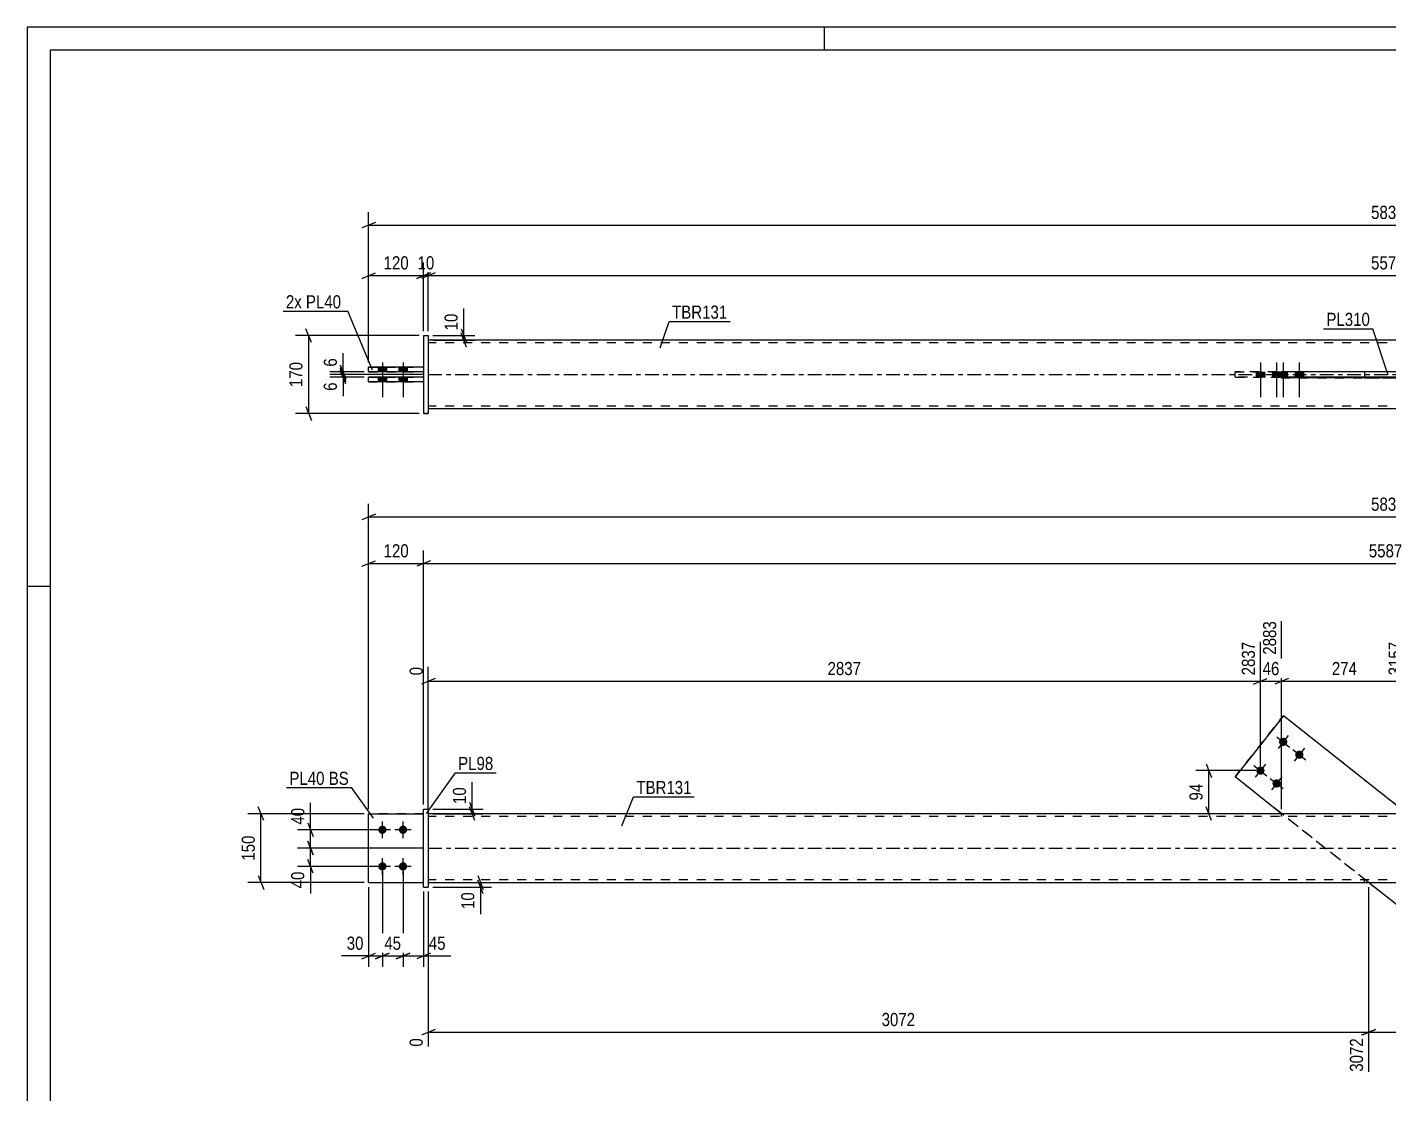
# Model space of a CAD drawing. Header units: millimetres. Extents: x 0 to 594, y 0 to 420.
# Drawn here: x 0 to 297.2, y 187.3 to 420 of the extents above; entities that cross this region are included whole.
import ezdxf

# ---------------------------------------------------------------- set-up
doc = ezdxf.new("R2010")
doc.units = ezdxf.units.MM
doc.linetypes.add('DXK_LINE_DOT2', pattern=[3.9198, 1.9599, -1.9599])
doc.linetypes.add('DXK_LINE_DOT3', pattern=[5.9187, 2.979, -0.9799, 0.9799, -0.9799])
doc.styles.add('Arial Narrow', font='ARIALN.TTF', dxfattribs={"height": 0.2})

# ---------------------------------------------------------------- blocks, each defined once
blk = doc.blocks.new('Unknown-580871738-1129')
at = {"color": 5, "linetype": 'Continuous'}
for p, q in [((594, 420), (0, 420)), ((0, 420), (0, 0)), ((174, 415), (174, 420)), ((589, 415), (5, 415)), ((5, 415), (5, 5)), ((5, 298), (0, 298))]:
    blk.add_line(p, q, dxfattribs=at)
blk = doc.blocks.new('Bolt-580871738-1681 - 1671')
at = {"linetype": 'Continuous'}
for points in [[(77.52, 245.82), (77.71, 245.8), (77.89, 245.74), (78.05, 245.65), (78.19, 245.52), (78.3, 245.37), (78.38, 245.2), (78.42, 245.01), (78.42, 244.82), (78.38, 244.64), (78.3, 244.47), (78.19, 244.32), (78.05, 244.19), (77.89, 244.1), (77.71, 244.04), (77.52, 244.02), (77.33, 244.04), (77.16, 244.1), (76.99, 244.19), (76.85, 244.32), (76.74, 244.47), (76.67, 244.64), (76.63, 244.82), (76.63, 245.01), (76.67, 245.2), (76.74, 245.37), (76.85, 245.52), (76.99, 245.65), (77.16, 245.74), (77.33, 245.8)], [(82.02, 245.82), (82.21, 245.8), (82.39, 245.74), (82.55, 245.65), (82.69, 245.52), (82.8, 245.37), (82.88, 245.2), (82.92, 245.01), (82.92, 244.82), (82.88, 244.64), (82.8, 244.47), (82.69, 244.32), (82.55, 244.19), (82.39, 244.1), (82.21, 244.04), (82.02, 244.02), (81.83, 244.04), (81.66, 244.1), (81.49, 244.19), (81.35, 244.32), (81.24, 244.47), (81.17, 244.64), (81.13, 244.82), (81.13, 245.01), (81.17, 245.2), (81.24, 245.37), (81.35, 245.52), (81.49, 245.65), (81.66, 245.74), (81.83, 245.8)], [(77.52, 237.82), (77.71, 237.8), (77.89, 237.74), (78.05, 237.65), (78.19, 237.52), (78.3, 237.37), (78.38, 237.2), (78.42, 237.01), (78.42, 236.82), (78.38, 236.64), (78.3, 236.47), (78.19, 236.32), (78.05, 236.19), (77.89, 236.1), (77.71, 236.04), (77.52, 236.02), (77.33, 236.04), (77.16, 236.1), (76.99, 236.19), (76.85, 236.32), (76.74, 236.47), (76.67, 236.64), (76.63, 236.82), (76.63, 237.01), (76.67, 237.2), (76.74, 237.37), (76.85, 237.52), (76.99, 237.65), (77.16, 237.74), (77.33, 237.8)], [(82.02, 237.82), (82.21, 237.8), (82.39, 237.74), (82.55, 237.65), (82.69, 237.52), (82.8, 237.37), (82.88, 237.2), (82.92, 237.01), (82.92, 236.82), (82.88, 236.64), (82.8, 236.47), (82.69, 236.32), (82.55, 236.19), (82.39, 236.1), (82.21, 236.04), (82.02, 236.02), (81.83, 236.04), (81.66, 236.1), (81.49, 236.19), (81.35, 236.32), (81.24, 236.47), (81.17, 236.64), (81.13, 236.82), (81.13, 237.01), (81.17, 237.2), (81.24, 237.37), (81.35, 237.52), (81.49, 237.65), (81.66, 237.74), (81.83, 237.8)]]:
    blk.add_hatch(color=1, dxfattribs=at).paths.add_polyline_path(points)
at = {"color": 1, "linetype": 'Continuous'}
for p, q in [((77.52, 243.12), (77.52, 246.72)), ((82.02, 243.12), (82.02, 246.72)), ((79.32, 244.92), (75.72, 244.92)), ((83.82, 244.92), (80.22, 244.92)), ((77.52, 235.12), (77.52, 238.72)), ((82.02, 235.12), (82.02, 238.72)), ((79.32, 236.92), (75.72, 236.92)), ((83.82, 236.92), (80.22, 236.92))]:
    blk.add_line(p, q, dxfattribs=at)
blk = doc.blocks.new('Part-580871738-1687 - 1671')
at = {"color": 2, "linetype": 'Continuous'}
for p, q in [((274.17, 269.79), (263.62, 256.46)), ((274.17, 269.79), (274.17, 269.79)), ((301.19, 248.42), (274.17, 269.79)), ((273.79, 248.42), (263.62, 256.46)), ((263.62, 256.46), (263.62, 256.46)), ((319.78, 212.04), (292.75, 233.42)), ((330.32, 225.38), (320.16, 233.42)), ((319.78, 212.04), (330.32, 225.38)), ((330.32, 225.38), (330.32, 225.38)), ((319.78, 212.04), (319.78, 212.04))]:
    blk.add_line(p, q, dxfattribs=at)
at = {"color": 7, "linetype": 'DXK_LINE_DOT2'}
for p, q in [((263.62, 256.46), (274.17, 269.79)), ((330.32, 225.38), (274.17, 269.79)), ((319.78, 212.04), (263.62, 256.46)), ((292.75, 233.42), (273.79, 248.42)), ((320.16, 233.42), (301.19, 248.42)), ((330.32, 225.38), (319.78, 212.04))]:
    blk.add_line(p, q, dxfattribs=at)
blk = doc.blocks.new('Bolt-580871738-1680 - 1671')
at = {"linetype": 'Continuous'}
for points in [[(274.12, 264.99), (274.31, 264.97), (274.49, 264.91), (274.65, 264.82), (274.79, 264.69), (274.9, 264.54), (274.98, 264.37), (275.02, 264.18), (275.02, 264), (274.98, 263.81), (274.9, 263.64), (274.79, 263.49), (274.65, 263.36), (274.49, 263.27), (274.31, 263.21), (274.12, 263.19), (273.93, 263.21), (273.75, 263.27), (273.59, 263.36), (273.45, 263.49), (273.34, 263.64), (273.26, 263.81), (273.23, 264), (273.23, 264.18), (273.26, 264.37), (273.34, 264.54), (273.45, 264.69), (273.59, 264.82), (273.75, 264.91), (273.93, 264.97)], [(277.65, 262.2), (277.84, 262.18), (278.02, 262.12), (278.18, 262.03), (278.32, 261.9), (278.43, 261.75), (278.51, 261.58), (278.55, 261.39), (278.55, 261.2), (278.51, 261.02), (278.43, 260.85), (278.32, 260.7), (278.18, 260.57), (278.02, 260.48), (277.84, 260.42), (277.65, 260.4), (277.46, 260.42), (277.28, 260.48), (277.12, 260.57), (276.98, 260.7), (276.87, 260.85), (276.79, 261.02), (276.76, 261.2), (276.76, 261.39), (276.79, 261.58), (276.87, 261.75), (276.98, 261.9), (277.12, 262.03), (277.28, 262.12), (277.46, 262.18)], [(269.16, 258.72), (269.35, 258.7), (269.52, 258.64), (269.69, 258.54), (269.83, 258.42), (269.94, 258.27), (270.01, 258.09), (270.05, 257.91), (270.05, 257.72), (270.01, 257.54), (269.94, 257.37), (269.83, 257.21), (269.69, 257.09), (269.52, 256.99), (269.35, 256.93), (269.16, 256.92), (268.97, 256.93), (268.79, 256.99), (268.63, 257.09), (268.49, 257.21), (268.38, 257.37), (268.3, 257.54), (268.26, 257.72), (268.26, 257.91), (268.3, 258.09), (268.38, 258.27), (268.49, 258.42), (268.63, 258.54), (268.79, 258.64), (268.97, 258.7)], [(272.69, 255.92), (272.87, 255.9), (273.05, 255.85), (273.22, 255.75), (273.36, 255.63), (273.47, 255.47), (273.54, 255.3), (273.58, 255.12), (273.58, 254.93), (273.54, 254.75), (273.47, 254.57), (273.36, 254.42), (273.22, 254.3), (273.05, 254.2), (272.87, 254.14), (272.69, 254.12), (272.5, 254.14), (272.32, 254.2), (272.16, 254.3), (272.02, 254.42), (271.91, 254.57), (271.83, 254.75), (271.79, 254.93), (271.79, 255.12), (271.83, 255.3), (271.91, 255.47), (272.02, 255.63), (272.16, 255.75), (272.32, 255.85), (272.5, 255.9)]]:
    blk.add_hatch(color=1, dxfattribs=at).paths.add_polyline_path(points)
at = {"color": 1, "linetype": 'Continuous'}
for p, q in [((272.71, 265.21), (275.53, 262.97)), ((275.24, 265.5), (273, 262.68)), ((276.24, 262.42), (279.06, 260.18)), ((278.77, 262.71), (276.53, 259.89)), ((267.75, 258.93), (270.57, 256.7)), ((270.27, 259.23), (268.04, 256.4)), ((271.28, 256.14), (274.1, 253.91)), ((273.8, 256.44), (271.57, 253.61))]:
    blk.add_line(p, q, dxfattribs=at)
blk = doc.blocks.new('Part-580871738-1692 - 1671')
at = {"color": 2, "linetype": 'Continuous'}
for p, q in [((86.52, 249.42), (87.52, 249.42)), ((86.52, 232.42), (86.52, 249.42)), ((87.52, 249.42), (87.52, 249.42)), ((87.52, 249.42), (87.52, 232.42)), ((86.52, 232.42), (87.52, 232.42))]:
    blk.add_line(p, q, dxfattribs=at)
at = {"color": 7, "linetype": 'DXK_LINE_DOT2'}
for p, q in [((86.52, 249.42), (87.52, 249.42)), ((86.52, 232.42), (87.52, 232.42))]:
    blk.add_line(p, q, dxfattribs=at)
blk = doc.blocks.new('Part-580871738-1697 - 1671')
at = {"color": 7, "linetype": 'DXK_LINE_DOT2'}
for p, q in [((74.52, 233.42), (74.52, 248.42)), ((74.52, 248.42), (86.52, 248.42)), ((86.52, 248.42), (74.52, 248.42)), ((86.52, 233.42), (86.52, 248.42)), ((74.52, 233.42), (74.52, 233.42)), ((74.52, 233.42), (86.52, 233.42)), ((74.52, 233.42), (86.52, 233.42)), ((86.52, 233.42), (86.52, 233.42))]:
    blk.add_line(p, q, dxfattribs=at)
blk = doc.blocks.new('Part-580871738-1702 - 1671')
at = {"color": 2, "linetype": 'Continuous'}
for p, q in [((74.52, 233.42), (74.52, 248.42)), ((74.52, 248.42), (86.52, 248.42)), ((74.52, 233.42), (74.52, 233.42)), ((74.52, 233.42), (86.52, 233.42))]:
    blk.add_line(p, q, dxfattribs=at)
at = {"color": 7, "linetype": 'DXK_LINE_DOT2'}
for p, q in [((86.52, 248.42), (74.52, 248.42)), ((86.52, 233.42), (86.52, 248.42)), ((74.52, 233.42), (86.52, 233.42)), ((86.52, 233.42), (86.52, 233.42))]:
    blk.add_line(p, q, dxfattribs=at)
blk = doc.blocks.new('Part-580871738-1718 - 1671')
at = {"color": 2, "linetype": 'Continuous'}
for p, q in [((175.52, 248.42), (87.52, 248.42)), ((418.32, 248.42), (175.62, 248.42)), ((87.52, 233.42), (175.52, 233.42)), ((175.62, 233.42), (418.32, 233.42))]:
    blk.add_line(p, q, dxfattribs=at)
at = {"color": 7, "linetype": 'DXK_LINE_DOT2'}
for p, q in [((87.52, 248.42), (87.52, 233.42)), ((175.52, 247.82), (87.52, 247.82)), ((418.32, 247.82), (175.62, 247.82)), ((273.69, 248.42), (273.69, 247.82)), ((175.52, 234.02), (87.52, 234.02)), ((418.32, 234.02), (175.62, 234.02)), ((291.89, 233.42), (291.89, 234.02))]:
    blk.add_line(p, q, dxfattribs=at)
at = {"color": 7, "linetype": 'DXK_LINE_DOT3'}
for p, q in [((87.52, 240.92), (175.52, 240.92)), ((175.62, 240.92), (418.32, 240.92))]:
    blk.add_line(p, q, dxfattribs=at)
blk = doc.blocks.new('Part-580871738-1455 - 1366')
at = {"color": 2, "linetype": 'Continuous'}
for p, q in [((175.52, 351.73), (87.52, 351.73)), ((418.32, 351.73), (175.62, 351.73)), ((273.69, 344.93), (302.05, 344.93)), ((273.69, 344.93), (273.69, 344.83)), ((291.89, 344.93), (291.89, 344.83)), ((273.69, 343.63), (273.69, 343.53)), ((273.69, 343.53), (273.69, 343.53)), ((302.05, 343.53), (273.69, 343.53)), ((291.89, 343.53), (291.89, 343.63)), ((175.52, 336.73), (87.52, 336.73)), ((418.32, 336.73), (175.62, 336.73))]:
    blk.add_line(p, q, dxfattribs=at)
at = {"color": 7, "linetype": 'DXK_LINE_DOT2'}
for p, q in [((87.52, 351.73), (87.52, 336.73)), ((175.52, 351.13), (87.52, 351.13)), ((418.32, 351.13), (175.62, 351.13)), ((273.69, 344.93), (302.05, 344.93)), ((273.69, 343.53), (273.69, 344.83)), ((291.89, 344.93), (291.89, 344.93)), ((291.89, 344.93), (291.89, 344.93)), ((291.89, 344.93), (320.26, 344.93)), ((291.89, 344.93), (320.26, 344.93)), ((291.89, 344.83), (291.89, 343.53)), ((273.69, 343.53), (302.05, 343.53)), ((320.26, 343.53), (291.89, 343.53)), ((291.89, 343.53), (291.89, 343.53)), ((291.89, 343.53), (320.26, 343.53)), ((175.52, 337.33), (87.52, 337.33)), ((418.32, 337.33), (175.62, 337.33))]:
    blk.add_line(p, q, dxfattribs=at)
at = {"color": 7, "linetype": 'DXK_LINE_DOT3'}
for p, q in [((87.52, 344.23), (175.52, 344.23)), ((175.62, 344.23), (418.32, 344.23))]:
    blk.add_line(p, q, dxfattribs=at)
blk = doc.blocks.new('Part-580871738-1417 - 1366')
at = {"color": 2, "linetype": 'Continuous'}
for p, q in [((74.52, 342.63), (74.52, 343.63)), ((86.52, 343.63), (74.52, 343.63)), ((74.52, 342.63), (74.52, 342.63)), ((86.52, 342.63), (74.52, 342.63))]:
    blk.add_line(p, q, dxfattribs=at)
at = {"color": 7, "linetype": 'DXK_LINE_DOT2'}
for p, q in [((74.52, 343.63), (86.52, 343.63)), ((74.52, 342.63), (86.52, 342.63)), ((86.52, 343.63), (86.52, 342.63))]:
    blk.add_line(p, q, dxfattribs=at)
blk = doc.blocks.new('Bolt-580871738-1370 - 1366')
at = {"linetype": 'Continuous'}
for points in [[(76.62, 344.83), (78.42, 344.83), (78.42, 345.83), (76.62, 345.83)], [(76.62, 344.83), (78.42, 344.83), (78.42, 345.83), (76.62, 345.83)], [(81.12, 344.83), (82.92, 344.83), (82.92, 345.83), (81.12, 345.83)], [(81.12, 344.83), (82.92, 344.83), (82.92, 345.83), (81.12, 345.83)], [(76.62, 342.63), (78.42, 342.63), (78.42, 343.63), (76.62, 343.63)], [(76.62, 342.63), (78.42, 342.63), (78.42, 343.63), (76.62, 343.63)], [(81.12, 342.63), (82.92, 342.63), (82.92, 343.63), (81.12, 343.63)], [(81.12, 342.63), (82.92, 342.63), (82.92, 343.63), (81.12, 343.63)]]:
    blk.add_hatch(color=1, dxfattribs=at).paths.add_polyline_path(points)
at = {"color": 1, "linetype": 'Continuous'}
for p, q in [((76.62, 345.83), (76.62, 344.83)), ((76.62, 345.83), (76.62, 344.83)), ((77.52, 346.83), (77.52, 339.33)), ((77.52, 346.83), (77.52, 339.33)), ((78.42, 345.83), (78.42, 344.83)), ((78.42, 345.83), (78.42, 344.83)), ((81.12, 345.83), (81.12, 344.83)), ((81.12, 345.83), (81.12, 344.83)), ((82.02, 346.83), (82.02, 339.33)), ((82.02, 346.83), (82.02, 339.33)), ((82.92, 345.83), (82.92, 344.83)), ((82.92, 345.83), (82.92, 344.83)), ((76.62, 343.63), (76.62, 342.63)), ((76.62, 343.63), (76.62, 342.63)), ((78.42, 343.63), (78.42, 342.63)), ((78.42, 343.63), (78.42, 342.63)), ((81.12, 343.63), (81.12, 342.63)), ((81.12, 343.63), (81.12, 342.63)), ((82.92, 343.63), (82.92, 342.63)), ((82.92, 343.63), (82.92, 342.63))]:
    blk.add_line(p, q, dxfattribs=at)
blk = doc.blocks.new('Part-580871738-1412 - 1366')
at = {"color": 2, "linetype": 'Continuous'}
for p, q in [((74.52, 344.83), (74.52, 345.83)), ((86.52, 345.83), (74.52, 345.83)), ((74.52, 344.83), (74.52, 344.83)), ((86.52, 344.83), (74.52, 344.83))]:
    blk.add_line(p, q, dxfattribs=at)
at = {"color": 7, "linetype": 'DXK_LINE_DOT2'}
for p, q in [((74.52, 345.83), (74.52, 345.83)), ((74.52, 345.83), (86.52, 345.83)), ((74.52, 344.83), (86.52, 344.83)), ((86.52, 345.83), (86.52, 344.83))]:
    blk.add_line(p, q, dxfattribs=at)
blk = doc.blocks.new('Part-580871738-1396 - 1366')
at = {"color": 2, "linetype": 'Continuous'}
for p, q in [((263.62, 343.63), (263.62, 344.83)), ((274.17, 343.63), (274.17, 344.83)), ((302.05, 344.83), (274.17, 344.83)), ((302.05, 343.63), (274.17, 343.63))]:
    blk.add_line(p, q, dxfattribs=at)
at = {"color": 7, "linetype": 'DXK_LINE_DOT2'}
for p, q in [((319.78, 344.83), (263.62, 344.83)), ((263.62, 344.83), (274.17, 344.83)), ((330.32, 344.83), (302.05, 344.83)), ((319.78, 343.63), (319.78, 344.83)), ((330.32, 344.83), (319.78, 344.83)), ((330.32, 343.63), (330.32, 344.83)), ((263.62, 343.63), (319.78, 343.63)), ((274.17, 343.63), (263.62, 343.63)), ((330.32, 343.63), (302.05, 343.63)), ((319.78, 343.63), (330.32, 343.63))]:
    blk.add_line(p, q, dxfattribs=at)
blk = doc.blocks.new('Part-580871738-1397 - 1366')
at = {"color": 2, "linetype": 'Continuous'}
for p, q in [((86.52, 352.73), (87.52, 352.73)), ((86.52, 352.73), (86.52, 335.73)), ((87.52, 352.73), (87.52, 352.73)), ((87.52, 352.73), (87.52, 335.73)), ((87.52, 335.73), (86.52, 335.73)), ((86.52, 335.73), (86.52, 335.73))]:
    blk.add_line(p, q, dxfattribs=at)
at = {"color": 7, "linetype": 'DXK_LINE_DOT2'}
for p, q in [((86.52, 352.73), (87.52, 352.73)), ((87.52, 352.73), (87.52, 352.73)), ((86.52, 335.73), (87.52, 335.73))]:
    blk.add_line(p, q, dxfattribs=at)
blk = doc.blocks.new('Bolt-580871738-1435 - 1366')
at = {"linetype": 'Continuous'}
for points in [[(270.06, 344.83), (268.26, 344.83), (268.26, 343.63), (270.06, 343.63)], [(273.59, 344.83), (271.79, 344.83), (271.79, 343.63), (273.59, 343.63)], [(275.02, 344.83), (273.22, 344.83), (273.22, 343.63), (275.02, 343.63)], [(278.55, 344.83), (276.75, 344.83), (276.75, 343.63), (278.55, 343.63)]]:
    blk.add_hatch(color=1, dxfattribs=at).paths.add_polyline_path(points)
at = {"color": 1, "linetype": 'Continuous'}
for p, q in [((268.26, 344.83), (268.26, 343.63)), ((269.16, 346.83), (269.16, 339.33)), ((270.06, 344.83), (270.06, 343.63)), ((271.79, 344.83), (271.79, 343.63)), ((272.69, 346.83), (272.69, 339.33)), ((273.22, 344.83), (273.22, 343.63)), ((273.59, 344.83), (273.59, 343.63)), ((274.12, 346.83), (274.12, 339.33)), ((275.02, 344.83), (275.02, 343.63)), ((276.75, 344.83), (276.75, 343.63)), ((277.65, 346.83), (277.65, 339.33)), ((278.55, 344.83), (278.55, 343.63))]:
    blk.add_line(p, q, dxfattribs=at)
blk = doc.blocks.new('StraightDimension-580871738-1914 - 1671')
at = {"color": 7, "linetype": 'Continuous'}
for p, q in [((76.52, 244.92), (58.97, 244.92)), ((61.22, 246.42), (62.42, 243.42)), ((61.82, 240.92), (61.82, 244.92)), ((86.52, 240.92), (58.97, 240.92)), ((62.42, 239.42), (61.22, 242.42))]:
    blk.add_line(p, q, dxfattribs=at)
at = {"color": 0}
blk.add_wipeout([(61.07, 250.3), (56.87, 250.3), (56.87, 245.44), (61.07, 245.44)], dxfattribs=at)
at = {"color": 7, "linetype": 'Continuous'}
blk.add_line((61.82, 244.92), (61.82, 250.82), dxfattribs=at)
blk.add_line((61.82, 244.92), (61.82, 250.82), dxfattribs=at)
at = {"color": 3, "style": 'Arial Narrow'}
blk.add_text('40', height=2.863, rotation=90.0002, dxfattribs=at).set_placement((60.47, 246.04))
blk = doc.blocks.new('StraightDimension-580871738-1856 - 1671')
at = {"color": 7, "linetype": 'Continuous'}
for p, q in [((292.75, 232.42), (292.75, 192.13)), ((316.29, 219.54), (316.29, 192.13)), ((294.25, 201.34), (291.25, 200.14)), ((292.75, 200.74), (316.29, 200.74)), ((314.79, 200.14), (317.79, 201.34))]:
    blk.add_line(p, q, dxfattribs=at)
at = {"color": 0}
blk.add_wipeout([(307.86, 201.49), (307.86, 205.69), (301.18, 205.69), (301.18, 201.49)], dxfattribs=at)
at = {"color": 0, "linetype": 'Continuous'}
blk.add_wipeout([(315.69, 200.04), (311.49, 200.04), (311.49, 191.53), (315.69, 191.53)], dxfattribs=at)
at = {"color": 3, "style": 'Arial Narrow'}
blk.add_text('235', height=2.863, dxfattribs=at).set_placement((301.78, 202.09))
at = {"color": 3, "linetype": 'Continuous', "style": 'Arial Narrow'}
blk.add_text('3308', height=2.863, rotation=90.0002, dxfattribs=at).set_placement((315.09, 192.13))
blk = doc.blocks.new('StraightDimension-580871738-2023 - 1671')
at = {"color": 7, "linetype": 'Continuous'}
for p, q in [((257.29, 259.32), (258.49, 256.32)), ((268.16, 257.82), (255.04, 257.82)), ((257.89, 248.44), (257.89, 257.82)), ((258.49, 246.94), (257.29, 249.94)), ((177.5, 248.44), (260.29, 248.44))]:
    blk.add_line(p, q, dxfattribs=at)
at = {"color": 0}
blk.add_wipeout([(257.14, 255.55), (252.94, 255.55), (252.94, 250.7), (257.14, 250.7)], dxfattribs=at)
at = {"color": 3, "style": 'Arial Narrow'}
blk.add_text('94', height=2.863, rotation=90.0002, dxfattribs=at).set_placement((256.54, 251.3))
blk = doc.blocks.new('StraightDimension-580871738-1883 - 1671')
at = {"color": 7, "linetype": 'Continuous'}
for p, q in [((98.33, 234.92), (99.53, 231.92)), ((88.52, 233.42), (101.33, 233.42)), ((88.52, 232.42), (101.33, 232.42)), ((99.53, 230.92), (98.33, 233.92)), ((98.93, 232.42), (98.93, 233.42))]:
    blk.add_line(p, q, dxfattribs=at)
at = {"color": 0}
blk.add_wipeout([(98.18, 231.89), (93.98, 231.89), (93.98, 227.04), (98.18, 227.04)], dxfattribs=at)
at = {"color": 7, "linetype": 'Continuous'}
blk.add_line((98.93, 232.42), (98.93, 226.51), dxfattribs=at)
blk.add_line((98.93, 232.42), (98.93, 226.51), dxfattribs=at)
at = {"color": 3, "style": 'Arial Narrow'}
blk.add_text('10', height=2.863, rotation=90.0002, dxfattribs=at).set_placement((97.58, 227.64))
blk = doc.blocks.new('StraightDimension-580871738-1756 - 1671')
at = {"color": 7, "linetype": 'Continuous'}
for p, q in [((273.79, 249.42), (273.79, 290.42)), ((301.19, 249.42), (301.19, 285.92)), ((275.29, 277.91), (272.29, 276.71)), ((273.79, 277.31), (301.19, 277.31)), ((299.69, 276.71), (302.69, 277.91))]:
    blk.add_line(p, q, dxfattribs=at)
at = {"color": 0, "linetype": 'Continuous'}
blk.add_wipeout([(300.59, 286.52), (296.39, 286.52), (296.39, 278.01), (300.59, 278.01)], dxfattribs=at)
at = {"color": 0}
blk.add_wipeout([(290.83, 278.06), (290.83, 282.26), (284.15, 282.26), (284.15, 278.06)], dxfattribs=at)
at = {"color": 3, "linetype": 'Continuous', "style": 'Arial Narrow'}
blk.add_text('3157', height=2.863, rotation=90.0002, dxfattribs=at).set_placement((299.99, 278.61))
at = {"color": 3, "style": 'Arial Narrow'}
blk.add_text('274', height=2.863, dxfattribs=at).set_placement((284.75, 278.66))
blk = doc.blocks.new('StraightDimension-580871738-1901 - 1671')
at = {"color": 7, "linetype": 'Continuous'}
for p, q in [((86.52, 240.92), (58.97, 240.92)), ((61.22, 242.42), (62.42, 239.42)), ((61.82, 236.92), (61.82, 240.92)), ((62.42, 235.42), (61.22, 238.42)), ((76.52, 236.92), (58.97, 236.92))]:
    blk.add_line(p, q, dxfattribs=at)
at = {"color": 0}
blk.add_wipeout([(61.07, 236.39), (56.87, 236.39), (56.87, 231.54), (61.07, 231.54)], dxfattribs=at)
at = {"color": 7, "linetype": 'Continuous'}
blk.add_line((61.82, 236.92), (61.82, 231.01), dxfattribs=at)
blk.add_line((61.82, 236.92), (61.82, 231.01), dxfattribs=at)
at = {"color": 3, "style": 'Arial Narrow'}
blk.add_text('40', height=2.863, rotation=90.0002, dxfattribs=at).set_placement((60.47, 232.14))
blk = doc.blocks.new('StraightDimension-580871738-1778 - 1671')
at = {"color": 7, "linetype": 'Continuous'}
for p, q in [((273.79, 249.42), (273.79, 290.42)), ((269.16, 258.82), (269.16, 285.92)), ((267.66, 276.71), (270.66, 277.91)), ((269.16, 277.31), (273.79, 277.31)), ((275.29, 277.91), (272.29, 276.71))]:
    blk.add_line(p, q, dxfattribs=at)
at = {"color": 0}
blk.add_wipeout([(273.9, 278.06), (273.9, 282.26), (269.04, 282.26), (269.04, 278.06)], dxfattribs=at)
at = {"color": 0, "linetype": 'Continuous'}
blk.add_wipeout([(273.19, 291.02), (268.99, 291.02), (268.99, 282.51), (273.19, 282.51)], dxfattribs=at)
at = {"color": 3, "linetype": 'Continuous', "style": 'Arial Narrow'}
blk.add_text('2883', height=2.863, rotation=90.0002, dxfattribs=at).set_placement((272.59, 283.11))
at = {"color": 3, "style": 'Arial Narrow'}
blk.add_text('46', height=2.863, dxfattribs=at).set_placement((269.64, 278.66))
blk = doc.blocks.new('StraightDimension-580871738-2045 - 1671')
at = {"color": 7, "linetype": 'Continuous'}
for p, q in [((88.02, 303.6), (85.02, 302.4)), ((86.52, 250.42), (86.52, 305.85)), ((86.52, 303), (506.42, 303))]:
    blk.add_line(p, q, dxfattribs=at)
at = {"color": 0}
blk.add_wipeout([(300.73, 303.75), (300.73, 307.95), (292.22, 307.95), (292.22, 303.75)], dxfattribs=at)
at = {"color": 3, "style": 'Arial Narrow'}
blk.add_text('5587', height=2.863, dxfattribs=at).set_placement((292.82, 304.35))
blk = doc.blocks.new('StraightDimension-580871738-1822 - 1671')
at = {"color": 7, "linetype": 'Continuous'}
for p, q in [((82.02, 235.92), (82.02, 214.99)), ((86.52, 231.42), (86.52, 214.99)), ((80.52, 216.79), (83.52, 217.99)), ((82.02, 217.39), (86.52, 217.39)), ((88.02, 217.99), (85.02, 216.79))]:
    blk.add_line(p, q, dxfattribs=at)
at = {"color": 0}
blk.add_wipeout([(91.9, 218.14), (91.9, 222.34), (87.05, 222.34), (87.05, 218.14)], dxfattribs=at)
at = {"color": 7, "linetype": 'Continuous'}
blk.add_line((86.52, 217.39), (92.43, 217.39), dxfattribs=at)
blk.add_line((86.52, 217.39), (92.43, 217.39), dxfattribs=at)
at = {"color": 3, "style": 'Arial Narrow'}
blk.add_text('45', height=2.863, dxfattribs=at).set_placement((87.65, 218.74))
blk = doc.blocks.new('StraightDimension-580871738-1728 - 1671')
at = {"color": 7, "linetype": 'Continuous'}
for p, q in [((74.52, 249.42), (74.52, 316.02)), ((76.02, 313.77), (73.02, 312.57)), ((74.52, 313.17), (519.42, 313.17))]:
    blk.add_line(p, q, dxfattribs=at)
at = {"color": 0}
blk.add_wipeout([(301.23, 313.92), (301.23, 318.12), (292.72, 318.12), (292.72, 313.92)], dxfattribs=at)
at = {"color": 3, "style": 'Arial Narrow'}
blk.add_text('5837', height=2.863, dxfattribs=at).set_placement((293.32, 314.52))
blk = doc.blocks.new('StraightDimension-580871738-1794 - 1671')
at = {"color": 7, "linetype": 'Continuous'}
for p, q in [((269.16, 258.82), (269.16, 285.92)), ((87.52, 249.42), (87.52, 280.44)), ((89.02, 277.91), (86.02, 276.71)), ((87.52, 277.31), (269.16, 277.31)), ((267.66, 276.71), (270.66, 277.91))]:
    blk.add_line(p, q, dxfattribs=at)
at = {"color": 0, "linetype": 'Continuous'}
for points in [[(268.56, 286.52), (264.36, 286.52), (264.36, 278.01), (268.56, 278.01)], [(86.92, 281.04), (82.72, 281.04), (82.72, 278.01), (86.92, 278.01)]]:
    blk.add_wipeout(points, dxfattribs=at)
at = {"color": 0}
blk.add_wipeout([(182.6, 278.06), (182.6, 282.26), (174.08, 282.26), (174.08, 278.06)], dxfattribs=at)
at = {"color": 3, "linetype": 'Continuous', "style": 'Arial Narrow'}
for s, height, p in [('2837', 2.863, (267.96, 278.61)), ('0', 2.86, (86.32, 278.61))]:
    blk.add_text(s, height=height, rotation=90.0002, dxfattribs=at).set_placement(p)
at = {"color": 3, "style": 'Arial Narrow'}
blk.add_text('2837', height=2.863, dxfattribs=at).set_placement((174.68, 278.66))
blk = doc.blocks.new('StraightDimension-580871738-1805 - 1671')
at = {"color": 7, "linetype": 'Continuous'}
for p, q in [((77.52, 235.92), (77.52, 214.99)), ((74.52, 232.42), (74.52, 214.99)), ((73.02, 216.79), (76.02, 217.99)), ((74.52, 217.39), (77.52, 217.39)), ((79.02, 217.99), (76.02, 216.79))]:
    blk.add_line(p, q, dxfattribs=at)
at = {"color": 0}
blk.add_wipeout([(74, 218.14), (74, 222.34), (69.14, 222.34), (69.14, 218.14)], dxfattribs=at)
at = {"color": 7, "linetype": 'Continuous'}
blk.add_line((74.52, 217.39), (68.62, 217.39), dxfattribs=at)
blk.add_line((74.52, 217.39), (68.62, 217.39), dxfattribs=at)
at = {"color": 3, "style": 'Arial Narrow'}
blk.add_text('30', height=2.863, dxfattribs=at).set_placement((69.74, 218.74))
blk = doc.blocks.new('StraightDimension-580871738-1815 - 1671')
at = {"color": 7, "linetype": 'Continuous'}
for p, q in [((77.52, 235.92), (77.52, 214.99)), ((82.02, 235.92), (82.02, 214.99)), ((76.02, 216.79), (79.02, 217.99)), ((77.52, 217.39), (82.02, 217.39)), ((83.52, 217.99), (80.52, 216.79))]:
    blk.add_line(p, q, dxfattribs=at)
at = {"color": 0}
blk.add_wipeout([(82.2, 218.14), (82.2, 222.34), (77.34, 222.34), (77.34, 218.14)], dxfattribs=at)
at = {"color": 3, "style": 'Arial Narrow'}
blk.add_text('45', height=2.863, dxfattribs=at).set_placement((77.94, 218.74))
blk = doc.blocks.new('StraightDimension-580871738-1870 - 1671')
at = {"color": 7, "linetype": 'Continuous'}
for p, q in [((292.75, 232.42), (292.75, 192.13)), ((87.52, 231.42), (87.52, 197.61)), ((89.02, 201.34), (86.02, 200.14)), ((87.52, 200.74), (292.75, 200.74)), ((291.25, 200.14), (294.25, 201.34))]:
    blk.add_line(p, q, dxfattribs=at)
at = {"color": 0}
blk.add_wipeout([(194.39, 201.49), (194.39, 205.69), (185.88, 205.69), (185.88, 201.49)], dxfattribs=at)
at = {"color": 0, "linetype": 'Continuous'}
for points in [[(86.92, 200.04), (82.72, 200.04), (82.72, 197.01), (86.92, 197.01)], [(292.15, 200.04), (287.95, 200.04), (287.95, 191.53), (292.15, 191.53)]]:
    blk.add_wipeout(points, dxfattribs=at)
at = {"color": 3, "style": 'Arial Narrow'}
blk.add_text('3072', height=2.863, dxfattribs=at).set_placement((186.48, 202.09))
at = {"color": 3, "linetype": 'Continuous', "style": 'Arial Narrow'}
for s, height, p in [('0', 2.86, (86.32, 197.61)), ('3072', 2.863, (291.55, 192.13))]:
    blk.add_text(s, height=height, rotation=90.0002, dxfattribs=at).set_placement(p)
blk = doc.blocks.new('StraightDimension-580871738-1892 - 1671')
at = {"color": 7, "linetype": 'Continuous'}
for p, q in [((96.52, 250.92), (97.72, 247.92)), ((97.72, 246.92), (96.52, 249.92)), ((88.52, 249.42), (99.52, 249.42)), ((88.52, 248.42), (99.52, 248.42)), ((97.12, 248.42), (97.12, 249.42))]:
    blk.add_line(p, q, dxfattribs=at)
at = {"color": 0}
blk.add_wipeout([(96.37, 254.8), (92.17, 254.8), (92.17, 249.94), (96.37, 249.94)], dxfattribs=at)
at = {"color": 7, "linetype": 'Continuous'}
blk.add_line((97.12, 249.42), (97.12, 255.32), dxfattribs=at)
blk.add_line((97.12, 249.42), (97.12, 255.32), dxfattribs=at)
at = {"color": 3, "style": 'Arial Narrow'}
blk.add_text('10', height=2.863, rotation=90.0002, dxfattribs=at).set_placement((95.77, 250.54))
blk = doc.blocks.new('StraightDimension-580871738-2035 - 1671')
at = {"color": 7, "linetype": 'Continuous'}
for p, q in [((73.02, 302.4), (76.02, 303.6)), ((74.52, 249.42), (74.52, 305.85)), ((88.02, 303.6), (85.02, 302.4)), ((86.52, 250.42), (86.52, 305.85)), ((74.52, 303), (86.52, 303))]:
    blk.add_line(p, q, dxfattribs=at)
at = {"color": 0}
blk.add_wipeout([(83.86, 303.75), (83.86, 307.95), (77.18, 307.95), (77.18, 303.75)], dxfattribs=at)
at = {"color": 3, "style": 'Arial Narrow'}
blk.add_text('120', height=2.863, dxfattribs=at).set_placement((77.78, 304.35))
blk = doc.blocks.new('StraightDimension-580871738-1971 - 1671')
at = {"color": 7, "linetype": 'Continuous'}
for p, q in [((51.62, 246.92), (50.42, 249.92)), ((73.52, 248.42), (48.17, 248.42)), ((51.02, 233.42), (51.02, 248.42)), ((50.42, 234.92), (51.62, 231.92)), ((73.52, 233.42), (48.17, 233.42))]:
    blk.add_line(p, q, dxfattribs=at)
at = {"color": 0}
blk.add_wipeout([(50.27, 244.26), (46.07, 244.26), (46.07, 237.58), (50.27, 237.58)], dxfattribs=at)
at = {"color": 3, "style": 'Arial Narrow'}
blk.add_text('150', height=2.863, rotation=90.0002, dxfattribs=at).set_placement((49.67, 238.18))
blk = doc.blocks.new('StraightDimension-580871738-1574 - 1366')
at = {"color": 7, "linetype": 'Continuous'}
for p, q in [((87.52, 353.73), (87.52, 368.67)), ((89.02, 366.42), (86.02, 365.22)), ((87.52, 365.82), (506.42, 365.82))]:
    blk.add_line(p, q, dxfattribs=at)
at = {"color": 0}
blk.add_wipeout([(301.23, 366.57), (301.23, 370.77), (292.72, 370.77), (292.72, 366.57)], dxfattribs=at)
at = {"color": 3, "style": 'Arial Narrow'}
blk.add_text('5577', height=2.863, dxfattribs=at).set_placement((293.32, 367.17))
blk = doc.blocks.new('StraightDimension-580871738-1523 - 1366')
at = {"color": 7, "linetype": 'Continuous'}
for p, q in [((62.03, 351.23), (60.83, 354.23)), ((85.52, 352.73), (58.58, 352.73)), ((61.43, 335.73), (61.43, 352.73)), ((60.83, 337.23), (62.03, 334.23)), ((85.52, 335.73), (58.58, 335.73))]:
    blk.add_line(p, q, dxfattribs=at)
at = {"color": 0}
blk.add_wipeout([(60.68, 347.57), (56.48, 347.57), (56.48, 340.89), (60.68, 340.89)], dxfattribs=at)
at = {"color": 3, "style": 'Arial Narrow'}
blk.add_text('170', height=2.863, rotation=90.0002, dxfattribs=at).set_placement((60.08, 341.49))
blk = doc.blocks.new('StraightDimension-580871738-1487 - 1366')
at = {"color": 7, "linetype": 'Continuous'}
for p, q in [((73.52, 344.83), (66.08, 344.83)), ((68.33, 346.33), (69.53, 343.33)), ((69.53, 342.73), (68.33, 345.73)), ((68.93, 344.23), (68.93, 344.83)), ((86.52, 344.23), (66.08, 344.23))]:
    blk.add_line(p, q, dxfattribs=at)
at = {"color": 0}
blk.add_wipeout([(68.18, 348.38), (63.98, 348.38), (63.98, 345.36), (68.18, 345.36)], dxfattribs=at)
at = {"color": 7, "linetype": 'Continuous'}
blk.add_line((68.93, 344.83), (68.93, 348.91), dxfattribs=at)
blk.add_line((68.93, 344.83), (68.93, 348.91), dxfattribs=at)
at = {"color": 3, "style": 'Arial Narrow'}
blk.add_text('6', height=2.86, rotation=90.0002, dxfattribs=at).set_placement((67.58, 345.96))
blk = doc.blocks.new('StraightDimension-580871738-1469 - 1366')
at = {"color": 7, "linetype": 'Continuous'}
for p, q in [((94.7, 354.23), (95.9, 351.23)), ((88.52, 352.73), (97.7, 352.73)), ((88.52, 351.73), (97.7, 351.73)), ((95.9, 350.23), (94.7, 353.23)), ((95.3, 351.73), (95.3, 352.73))]:
    blk.add_line(p, q, dxfattribs=at)
at = {"color": 0}
blk.add_wipeout([(94.55, 358.11), (90.35, 358.11), (90.35, 353.26), (94.55, 353.26)], dxfattribs=at)
at = {"color": 7, "linetype": 'Continuous'}
blk.add_line((95.3, 352.73), (95.3, 358.64), dxfattribs=at)
blk.add_line((95.3, 352.73), (95.3, 358.64), dxfattribs=at)
at = {"color": 3, "style": 'Arial Narrow'}
blk.add_text('10', height=2.863, rotation=90.0002, dxfattribs=at).set_placement((93.95, 353.86))
blk = doc.blocks.new('StraightDimension-580871738-1506 - 1366')
at = {"color": 7, "linetype": 'Continuous'}
for p, q in [((68.33, 345.73), (69.53, 342.73)), ((69.53, 342.13), (68.33, 345.13)), ((86.52, 344.23), (66.08, 344.23)), ((73.52, 343.63), (66.08, 343.63)), ((68.93, 343.63), (68.93, 344.23))]:
    blk.add_line(p, q, dxfattribs=at)
at = {"color": 0}
blk.add_wipeout([(68.18, 343.11), (63.98, 343.11), (63.98, 340.08), (68.18, 340.08)], dxfattribs=at)
at = {"color": 7, "linetype": 'Continuous'}
blk.add_line((68.93, 343.63), (68.93, 339.55), dxfattribs=at)
blk.add_line((68.93, 343.63), (68.93, 339.55), dxfattribs=at)
at = {"color": 3, "style": 'Arial Narrow'}
blk.add_text('6', height=2.86, rotation=90.0002, dxfattribs=at).set_placement((67.58, 340.68))
blk = doc.blocks.new('StraightDimension-580871738-1543 - 1366')
at = {"color": 7, "linetype": 'Continuous'}
for p, q in [((76.02, 377.43), (73.02, 376.23)), ((74.52, 346.83), (74.52, 379.68)), ((74.52, 376.83), (519.42, 376.83))]:
    blk.add_line(p, q, dxfattribs=at)
at = {"color": 0}
blk.add_wipeout([(301.23, 377.58), (301.23, 381.78), (292.72, 381.78), (292.72, 377.58)], dxfattribs=at)
at = {"color": 3, "style": 'Arial Narrow'}
blk.add_text('5837', height=2.863, dxfattribs=at).set_placement((293.32, 378.18))
blk = doc.blocks.new('StraightDimension-580871738-1554 - 1366')
at = {"color": 7, "linetype": 'Continuous'}
for p, q in [((86.52, 353.73), (86.52, 368.67)), ((87.52, 353.73), (87.52, 368.67)), ((85.02, 365.22), (88.02, 366.42)), ((89.02, 366.42), (86.02, 365.22)), ((86.52, 365.82), (87.52, 365.82))]:
    blk.add_line(p, q, dxfattribs=at)
at = {"color": 0}
blk.add_wipeout([(89.45, 366.57), (89.45, 370.77), (84.59, 370.77), (84.59, 366.57)], dxfattribs=at)
at = {"color": 3, "style": 'Arial Narrow'}
blk.add_text('10', height=2.863, dxfattribs=at).set_placement((85.19, 367.17))
blk = doc.blocks.new('StraightDimension-580871738-1564 - 1366')
at = {"color": 7, "linetype": 'Continuous'}
for p, q in [((74.52, 346.83), (74.52, 368.67)), ((86.52, 353.73), (86.52, 368.67)), ((73.02, 365.22), (76.02, 366.42)), ((74.52, 365.82), (86.52, 365.82)), ((88.02, 366.42), (85.02, 365.22))]:
    blk.add_line(p, q, dxfattribs=at)
at = {"color": 0}
blk.add_wipeout([(83.86, 366.57), (83.86, 370.77), (77.18, 370.77), (77.18, 366.57)], dxfattribs=at)
at = {"color": 3, "style": 'Arial Narrow'}
blk.add_text('120', height=2.863, dxfattribs=at).set_placement((77.78, 367.17))
blk = doc.blocks.new('Mark-580871738-1688 - 1671')
at = {"color": 0}
blk.add_wipeout([(101.72, 257.96), (101.72, 260.96), (94.05, 260.96), (94.05, 257.96)], dxfattribs=at)
blk.add_wipeout([(101.72, 257.96), (101.72, 260.96), (94.05, 260.96), (94.05, 257.96)], dxfattribs=at)
at = {"color": 30, "linetype": 'Continuous'}
for p, q in [((87.16, 248.5), (93.45, 257.36)), ((93.45, 257.36), (102.32, 257.36))]:
    blk.add_line(p, q, dxfattribs=at)
at = {"color": 3, "style": 'Arial Narrow'}
blk.add_text('PL98', height=2.863, dxfattribs=at).set_placement((94.05, 257.96))
blk = doc.blocks.new('Mark-580871738-1714 - 1671')
at = {"color": 0}
blk.add_wipeout([(145, 252.71), (145, 255.71), (132.95, 255.71), (132.95, 252.71)], dxfattribs=at)
blk.add_wipeout([(145, 252.71), (145, 255.71), (132.95, 255.71), (132.95, 252.71)], dxfattribs=at)
at = {"color": 30, "linetype": 'Continuous'}
for p, q in [((129.75, 245.76), (132.35, 252.11)), ((132.35, 252.11), (145.6, 252.11))]:
    blk.add_line(p, q, dxfattribs=at)
at = {"color": 3, "style": 'Arial Narrow'}
blk.add_text('TBR131', height=2.863, dxfattribs=at).set_placement((132.95, 252.71))
blk = doc.blocks.new('MarkSet-580871738-2087 - 1671')
at = {"color": 0}
blk.add_wipeout([(64.9, 254.71), (64.9, 257.71), (57.22, 257.71), (57.22, 254.71)], dxfattribs=at)
blk.add_wipeout([(64.9, 254.71), (64.9, 257.71), (57.22, 257.71), (57.22, 254.71)], dxfattribs=at)
blk.add_wipeout([(70.18, 254.71), (70.18, 257.71), (65.8, 257.71), (65.8, 254.71)], dxfattribs=at)
blk.add_wipeout([(70.18, 254.71), (70.18, 257.71), (65.8, 257.71), (65.8, 254.71)], dxfattribs=at)
at = {"color": 30, "linetype": 'Continuous'}
for p in [(56.62, 254.11), (75.56, 247.48)]:
    blk.add_line(p, (70.78, 254.11), dxfattribs=at)
at = {"color": 3, "style": 'Arial Narrow'}
for s, p in [('PL40', (57.22, 254.71)), ('BS', (65.8, 254.71))]:
    blk.add_text(s, height=2.863, dxfattribs=at).set_placement(p)
blk = doc.blocks.new('Mark-580871738-1391 - 1366')
at = {"color": 0}
blk.add_wipeout([(293.06, 354.84), (293.06, 357.84), (283.56, 357.84), (283.56, 354.84)], dxfattribs=at)
blk.add_wipeout([(293.06, 354.84), (293.06, 357.84), (283.56, 357.84), (283.56, 354.84)], dxfattribs=at)
at = {"color": 30, "linetype": 'Continuous'}
for p in [(282.96, 354.24), (297.04, 344.06)]:
    blk.add_line(p, (293.66, 354.24), dxfattribs=at)
at = {"color": 3, "style": 'Arial Narrow'}
blk.add_text('PL310', height=2.863, dxfattribs=at).set_placement((283.56, 354.84))
blk = doc.blocks.new('Mark-580871738-1451 - 1366')
at = {"color": 0}
blk.add_wipeout([(152.8, 356.42), (152.8, 359.42), (140.74, 359.42), (140.74, 356.42)], dxfattribs=at)
blk.add_wipeout([(152.8, 356.42), (152.8, 359.42), (140.74, 359.42), (140.74, 356.42)], dxfattribs=at)
at = {"color": 30, "linetype": 'Continuous'}
for p, q in [((138.11, 350.04), (140.14, 355.82)), ((140.14, 355.82), (153.4, 355.82))]:
    blk.add_line(p, q, dxfattribs=at)
at = {"color": 3, "style": 'Arial Narrow'}
blk.add_text('TBR131', height=2.863, dxfattribs=at).set_placement((140.74, 356.42))
blk = doc.blocks.new('MarkSet-580871738-1662 - 1366')
at = {"color": 30, "linetype": 'Continuous'}
blk.add_line((75.37, 345.21), (70, 358.07), dxfattribs=at)
at = {"color": 0}
blk.add_wipeout([(59.93, 358.67), (59.93, 361.67), (56.45, 361.67), (56.45, 358.67)], dxfattribs=at)
blk.add_wipeout([(59.93, 358.67), (59.93, 361.67), (56.45, 361.67), (56.45, 358.67)], dxfattribs=at)
blk.add_wipeout([(68.5, 358.67), (68.5, 361.67), (60.83, 361.67), (60.83, 358.67)], dxfattribs=at)
blk.add_wipeout([(68.5, 358.67), (68.5, 361.67), (60.83, 361.67), (60.83, 358.67)], dxfattribs=at)
at = {"color": 30, "linetype": 'Continuous'}
blk.add_line((55.85, 358.07), (70, 358.07), dxfattribs=at)
at = {"color": 3, "style": 'Arial Narrow'}
for s, p in [('2x', (56.45, 358.67)), ('PL40', (60.83, 358.67))]:
    blk.add_text(s, height=2.863, dxfattribs=at).set_placement(p)

msp = doc.modelspace()

# ---------------------------------------------------------------- block references
for name in ['Unknown-580871738-1129', 'Part-580871738-1397 - 1366', 'Part-580871738-1455 - 1366', 'Part-580871738-1412 - 1366', 'Bolt-580871738-1370 - 1366', 'Part-580871738-1396 - 1366', 'Bolt-580871738-1435 - 1366', 'Part-580871738-1417 - 1366', 'Part-580871738-1687 - 1671', 'Bolt-580871738-1680 - 1671', 'Part-580871738-1697 - 1671', 'Part-580871738-1702 - 1671', 'Bolt-580871738-1681 - 1671', 'Part-580871738-1692 - 1671', 'Part-580871738-1718 - 1671']:
    msp.add_blockref(name, (0, 0))

# ---------------------------------------------------------------- next in the draw order: block references
for name in ['StraightDimension-580871738-1574 - 1366', 'StraightDimension-580871738-1756 - 1671', 'StraightDimension-580871738-2023 - 1671', 'StraightDimension-580871738-1914 - 1671', 'StraightDimension-580871738-1883 - 1671', 'StraightDimension-580871738-1856 - 1671']:
    msp.add_blockref(name, (0, 0))

# ---------------------------------------------------------------- next in the draw order: block references
for name in ['StraightDimension-580871738-1469 - 1366', 'StraightDimension-580871738-1523 - 1366', 'StraightDimension-580871738-1778 - 1671', 'StraightDimension-580871738-1901 - 1671']:
    msp.add_blockref(name, (0, 0))

# ---------------------------------------------------------------- next in the draw order: block references
for name in ['StraightDimension-580871738-1487 - 1366', 'StraightDimension-580871738-2045 - 1671', 'StraightDimension-580871738-1805 - 1671', 'StraightDimension-580871738-1822 - 1671']:
    msp.add_blockref(name, (0, 0))

# ---------------------------------------------------------------- next in the draw order: block references
for name in ['StraightDimension-580871738-1506 - 1366', 'StraightDimension-580871738-1728 - 1671', 'StraightDimension-580871738-1815 - 1671']:
    msp.add_blockref(name, (0, 0))

# ---------------------------------------------------------------- next in the draw order: block references
for name in ['StraightDimension-580871738-1543 - 1366', 'StraightDimension-580871738-1794 - 1671', 'StraightDimension-580871738-1870 - 1671']:
    msp.add_blockref(name, (0, 0))

# ---------------------------------------------------------------- next in the draw order: block references
for name in ['StraightDimension-580871738-1554 - 1366', 'Mark-580871738-1451 - 1366', 'Mark-580871738-1391 - 1366', 'Mark-580871738-1714 - 1671', 'StraightDimension-580871738-1892 - 1671']:
    msp.add_blockref(name, (0, 0))

# ---------------------------------------------------------------- next in the draw order: block references
for name in ['StraightDimension-580871738-1564 - 1366', 'StraightDimension-580871738-2035 - 1671']:
    msp.add_blockref(name, (0, 0))

# ---------------------------------------------------------------- next in the draw order: block references
for name in ['MarkSet-580871738-1662 - 1366', 'Mark-580871738-1688 - 1671', 'StraightDimension-580871738-1971 - 1671']:
    msp.add_blockref(name, (0, 0))

# ---------------------------------------------------------------- next in the draw order: block references
msp.add_blockref('MarkSet-580871738-2087 - 1671', (0, 0))

doc.saveas('drawing.dxf')
